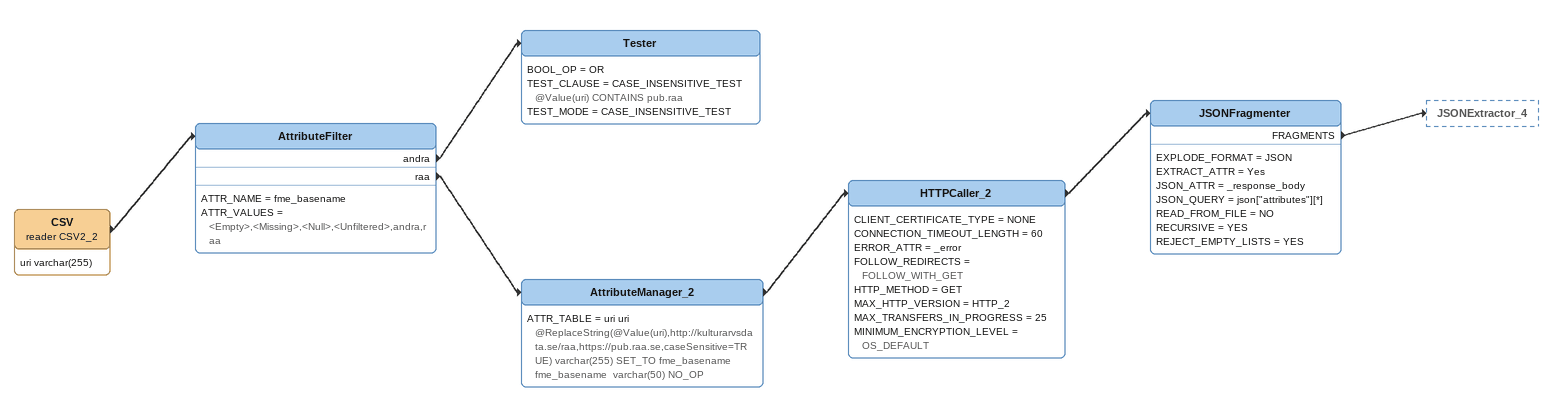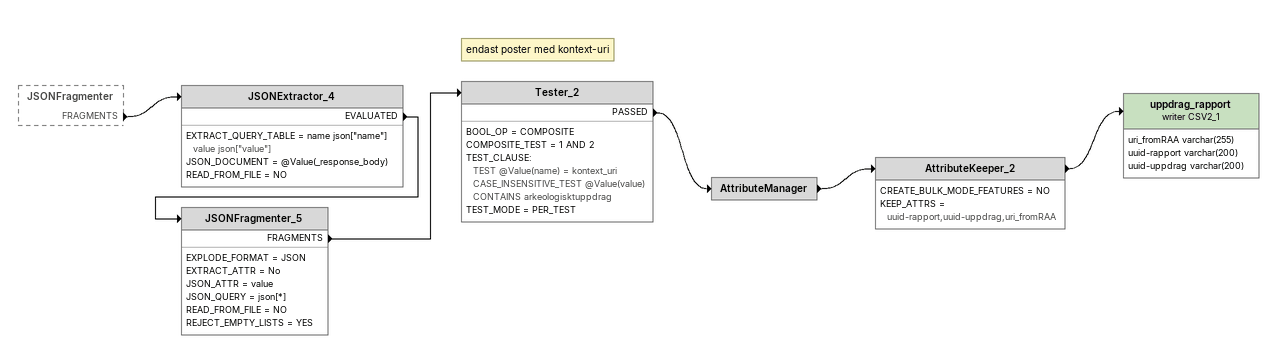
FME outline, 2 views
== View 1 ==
CSV (reader CSV2_2)
    attributes: uri varchar(255)
    -> AttributeFilter
AttributeFilter
    ATTR_NAME = fme_basename
    ATTR_VALUES = <Empty>,<Missing>,<Null>,<Unfiltered>,andra,raa
    andra -> Tester
    raa -> AttributeManager_2
Tester
    BOOL_OP = OR
    TEST_CLAUSE = CASE_INSENSITIVE_TEST @Value(uri) CONTAINS pub.raa
    TEST_MODE = CASE_INSENSITIVE_TEST
AttributeManager_2
    ATTR_TABLE = uri uri @ReplaceString(@Value(uri),http://kulturarvsdata.se/raa,https://pub.raa.se,caseSensitive=TRUE) varchar(255) SET_TO fme_basename fme_basename  varchar(50) NO_OP
    -> HTTPCaller_2
HTTPCaller_2
    CLIENT_CERTIFICATE_TYPE = NONE
    CONNECTION_TIMEOUT_LENGTH = 60
    ERROR_ATTR = _error
    FOLLOW_REDIRECTS = FOLLOW_WITH_GET
    HTTP_METHOD = GET
    MAX_HTTP_VERSION = HTTP_2
    MAX_TRANSFERS_IN_PROGRESS = 25
    MINIMUM_ENCRYPTION_LEVEL = OS_DEFAULT
    -> JSONFragmenter
JSONFragmenter
    EXPLODE_FORMAT = JSON
    EXTRACT_ATTR = Yes
    JSON_ATTR = _response_body
    JSON_QUERY = json["attributes"][*]
    READ_FROM_FILE = NO
    RECURSIVE = YES
    REJECT_EMPTY_LISTS = YES
    FRAGMENTS -> JSONExtractor_4

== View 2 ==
JSONFragmenter [outside]
    FRAGMENTS -> JSONExtractor_4
JSONExtractor_4
    EXTRACT_QUERY_TABLE = name json["name"] value json["value"]
    JSON_DOCUMENT = @Value(_response_body)
    READ_FROM_FILE = NO
    EVALUATED -> JSONFragmenter_5
JSONFragmenter_5
    EXPLODE_FORMAT = JSON
    EXTRACT_ATTR = No
    JSON_ATTR = value
    JSON_QUERY = json[*]
    READ_FROM_FILE = NO
    REJECT_EMPTY_LISTS = YES
    FRAGMENTS -> Tester_2
Note: endast poster med kontext-uri
Tester_2
    BOOL_OP = COMPOSITE
    COMPOSITE_TEST = 1 AND 2
    TEST_CLAUSE:
      TEST @Value(name) = kontext_uri
      CASE_INSENSITIVE_TEST @Value(value) CONTAINS arkeologisktuppdrag
    TEST_MODE = PER_TEST
    PASSED -> AttributeManager
AttributeManager
    -> AttributeKeeper_2
AttributeKeeper_2
    CREATE_BULK_MODE_FEATURES = NO
    KEEP_ATTRS = uuid-rapport,uuid-uppdrag,uri_fromRAA
    -> uppdrag_rapport (writer CSV2_1)
uppdrag_rapport (writer CSV2_1)
    attributes: uri_fromRAA varchar(255), uuid-rapport varchar(200), uuid-uppdrag varchar(200)
